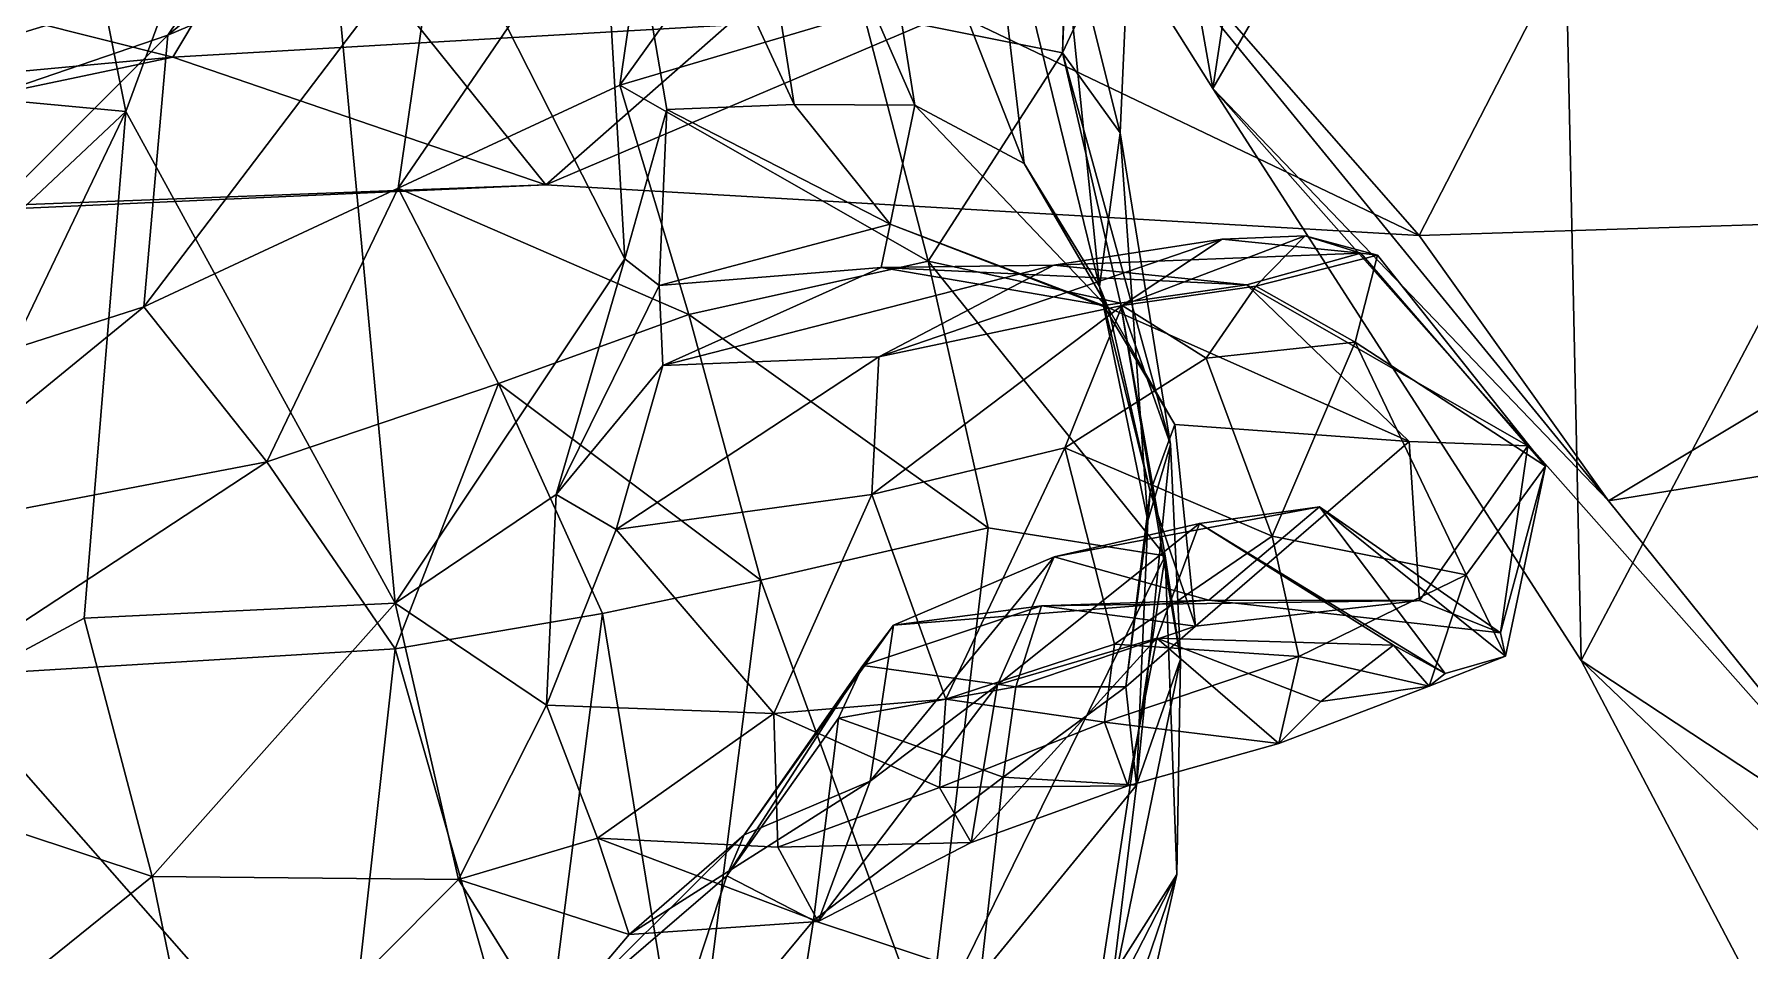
# Model space of a CAD drawing. Extents: x -0.63 to 0.63, y -0.8 to 0.34.
# Drawn here: x 0.0849 to 0.2978, y -0.4065 to -0.2928 of the extents above; entities that cross this region are included whole.
import ezdxf

# ---------------------------------------------------------------- set-up
doc = ezdxf.new("R2010")
doc.units = 0
doc.layers.add('BEAR_KDK$LWO', color=1, linetype='CONTINUOUS')

msp = doc.modelspace()

# ---------------------------------------------------------------- linework, layer by layer
at = {"layer": 'BEAR_KDK$LWO'}
for points in [[(0.21485, -0.20663, 1.62415), (0.24869, -0.18466, 1.55768), (0.23121, -0.29951, 1.65941)], [(0.24869, -0.18466, 1.55768), (0.27382, -0.22589, 1.51498), (0.23121, -0.29951, 1.65941)], [(0.31102, -0.30599, 1.46183), (0.27382, -0.22589, 1.51498), (0.40296, -0.20187, 1.50393)], [(0.23121, -0.29951, 1.65941), (0.20653, -0.26036, 1.71159), (0.21485, -0.20663, 1.62415)], [(0.08039, -0.2235, 2.48122), (0.03376, -0.29651, 2.51135), (0.09626, -0.30237, 2.50462)], [(0.09626, -0.30237, 2.50462), (0.11836, -0.24214, 2.46748), (0.08039, -0.2235, 2.48122)], [(0.27694, -0.37052, 1.57743), (0.23121, -0.29951, 1.65941), (0.27382, -0.22589, 1.51498)], [(0.27382, -0.22589, 1.51498), (0.31102, -0.30599, 1.46183), (0.27694, -0.37052, 1.57743)], [(0.22094, -0.27713, 2.30806), (0.21255, -0.29507, 2.26786), (0.21476, -0.23567, 2.26686)], [(0.21408, -0.24115, 2.23383), (0.21476, -0.23567, 2.26686), (0.21255, -0.29507, 2.26786)], [(0.11836, -0.24214, 2.46748), (0.09626, -0.30237, 2.50462), (0.1297, -0.3634, 2.50873)], [(0.15392, -0.2467, 2.44357), (0.11836, -0.24214, 2.46748), (0.15823, -0.32064, 2.47703)], [(0.11836, -0.24214, 2.46748), (0.1297, -0.3634, 2.50873), (0.15823, -0.32064, 2.47703)], [(0.21255, -0.29507, 2.26786), (0.18784, -0.29015, 2.22213), (0.21408, -0.24115, 2.23383)], [(0.15392, -0.2467, 2.44357), (0.15823, -0.32064, 2.47703), (0.16342, -0.30211, 2.45646)], [(0.17924, -0.3015, 2.43448), (0.15392, -0.2467, 2.44357), (0.16342, -0.30211, 2.45646)], [(0.17084, -0.24821, 2.41484), (0.15392, -0.2467, 2.44357), (0.17924, -0.3015, 2.43448)], [(0.15683, -0.24733, 2.07688), (0.13489, -0.27871, 2.12577), (0.10149, -0.29287, 2.10341)], [(0.10149, -0.29287, 2.10341), (0.12157, -0.26309, 2.0555), (0.15683, -0.24733, 2.07688)], [(0.17084, -0.24821, 2.41484), (0.17924, -0.3015, 2.43448), (0.19421, -0.30158, 2.41171)], [(0.18685, -0.25539, 2.39028), (0.17084, -0.24821, 2.41484), (0.19421, -0.30158, 2.41171)], [(0.15761, -0.29911, 2.18305), (0.16268, -0.26418, 2.14985), (0.19334, -0.24929, 2.18917)], [(0.18784, -0.29015, 2.22213), (0.15761, -0.29911, 2.18305), (0.19334, -0.24929, 2.18917)], [(0.19886, -0.29003, 1.93698), (0.25681, -0.31777, 1.85428), (0.2913, -0.25085, 1.94194)], [(0.2913, -0.25085, 1.94194), (0.25681, -0.31777, 1.85428), (0.33956, -0.31509, 1.83226)], [(0.34972, -0.25148, 1.89267), (0.2913, -0.25085, 1.94194), (0.33956, -0.31509, 1.83226)], [(0.2078, -0.30883, 2.38772), (0.18685, -0.25539, 2.39028), (0.19421, -0.30158, 2.41171)], [(0.20257, -0.26454, 2.36422), (0.18685, -0.25539, 2.39028), (0.2078, -0.30883, 2.38772)], [(0.12336, -0.28032, 1.70648), (0.20653, -0.26036, 1.71159), (0.14843, -0.31147, 1.81593)], [(0.25681, -0.31777, 1.85428), (0.14843, -0.31147, 1.81593), (0.20653, -0.26036, 1.71159)], [(0.20653, -0.26036, 1.71159), (0.23121, -0.29951, 1.65941), (0.28031, -0.35069, 1.79434)], [(0.28031, -0.35069, 1.79434), (0.25681, -0.31777, 1.85428), (0.20653, -0.26036, 1.71159)], [(0.12157, -0.26309, 2.0555), (0.10149, -0.29287, 2.10341), (0.0469, -0.31154, 2.06205)], [(0.0469, -0.31154, 2.06205), (0.04786, -0.28196, 2.0214), (0.12157, -0.26309, 2.0555)], [(0.04786, -0.28196, 2.0214), (0.10213, -0.2956, 1.9209), (0.12157, -0.26309, 2.0555)], [(0.10213, -0.2956, 1.9209), (0.19886, -0.29003, 1.93698), (0.12157, -0.26309, 2.0555)], [(0.16268, -0.26418, 2.14985), (0.15761, -0.29911, 2.18305), (0.13008, -0.31189, 2.15448)], [(0.13008, -0.31189, 2.15448), (0.13489, -0.27871, 2.12577), (0.16268, -0.26418, 2.14985)], [(0.20257, -0.26454, 2.36422), (0.2078, -0.30883, 2.38772), (0.21714, -0.32409, 2.36922)], [(0.21212, -0.27476, 2.34132), (0.20257, -0.26454, 2.36422), (0.21714, -0.32409, 2.36922)], [(0.21972, -0.30499, 2.33383), (0.21212, -0.27476, 2.34132), (0.21714, -0.32409, 2.36922)], [(0.22094, -0.27713, 2.30806), (0.21212, -0.27476, 2.34132), (0.21972, -0.30499, 2.33383)], [(0.13489, -0.27871, 2.12577), (0.13008, -0.31189, 2.15448), (0.09851, -0.32659, 2.12746)], [(0.09851, -0.32659, 2.12746), (0.10149, -0.29287, 2.10341), (0.13489, -0.27871, 2.12577)], [(0.21972, -0.30499, 2.33383), (0.21255, -0.29507, 2.26786), (0.22094, -0.27713, 2.30806)], [(0, -0.29269, 1.60371), (0.12336, -0.28032, 1.70648), (0, -0.31811, 1.68339)], [(0, -0.31811, 1.68339), (0.12336, -0.28032, 1.70648), (0.14843, -0.31147, 1.81593)], [(0, -0.30514, 1.91518), (0.10213, -0.2956, 1.9209), (0.04786, -0.28196, 2.0214)], [(0.10213, -0.2956, 1.9209), (0.14843, -0.31147, 1.81593), (0.19886, -0.29003, 1.93698)], [(0.14843, -0.31147, 1.81593), (0.25681, -0.31777, 1.85428), (0.19886, -0.29003, 1.93698)], [(0.15761, -0.29911, 2.18305), (0.18784, -0.29015, 2.22213), (0.19586, -0.32092, 2.22055)], [(0.19586, -0.32092, 2.22055), (0.18784, -0.29015, 2.22213), (0.21255, -0.29507, 2.26786)], [(0.05324, -0.34113, 2.08227), (0.0469, -0.31154, 2.06205), (0.10149, -0.29287, 2.10341)], [(0.10149, -0.29287, 2.10341), (0.09851, -0.32659, 2.12746), (0.05324, -0.34113, 2.08227)], [(0, -0.31708, 1.78521), (0.14843, -0.31147, 1.81593), (0.10213, -0.2956, 1.9209)], [(0, -0.30514, 1.91518), (0, -0.31708, 1.78521), (0.10213, -0.2956, 1.9209)], [(0.21255, -0.29507, 2.26786), (0.21975, -0.32616, 2.26504), (0.19586, -0.32092, 2.22055)], [(0.22595, -0.34371, 2.32364), (0.21255, -0.29507, 2.26786), (0.21972, -0.30499, 2.33383)], [(0.21975, -0.32616, 2.26504), (0.21255, -0.29507, 2.26786), (0.22595, -0.34371, 2.32364)], [(0.09626, -0.30237, 2.50462), (0.03376, -0.29651, 2.51135), (0.02178, -0.37237, 2.5177)], [(0.13008, -0.31189, 2.15448), (0.15761, -0.29911, 2.18305), (0.16615, -0.32756, 2.18224)], [(0.16615, -0.32756, 2.18224), (0.15761, -0.29911, 2.18305), (0.19586, -0.32092, 2.22055)], [(0.23121, -0.29951, 1.65941), (0.27694, -0.37052, 1.57743), (0.31815, -0.39768, 1.69958)], [(0.31815, -0.39768, 1.69958), (0.28031, -0.35069, 1.79434), (0.23121, -0.29951, 1.65941)], [(0.16247, -0.32396, 2.46611), (0.16342, -0.30211, 2.45646), (0.15823, -0.32064, 2.47703)], [(0.16247, -0.32396, 2.46611), (0.19114, -0.31636, 2.42244), (0.16342, -0.30211, 2.45646)], [(0.17924, -0.3015, 2.43448), (0.16342, -0.30211, 2.45646), (0.19114, -0.31636, 2.42244)], [(0.19114, -0.31636, 2.42244), (0.19421, -0.30158, 2.41171), (0.17924, -0.3015, 2.43448)], [(0.19114, -0.31636, 2.42244), (0.21826, -0.32682, 2.38347), (0.19421, -0.30158, 2.41171)], [(0.2078, -0.30883, 2.38772), (0.19421, -0.30158, 2.41171), (0.21826, -0.32682, 2.38347)], [(0.02178, -0.37237, 2.5177), (0.05745, -0.38336, 2.51902), (0.09626, -0.30237, 2.50462)], [(0.0911, -0.36526, 2.51835), (0.09626, -0.30237, 2.50462), (0.05745, -0.38336, 2.51902)], [(0.1297, -0.3634, 2.50873), (0.09626, -0.30237, 2.50462), (0.0911, -0.36526, 2.51835)], [(0.21714, -0.32409, 2.36922), (0.22313, -0.35317, 2.36311), (0.21972, -0.30499, 2.33383)], [(0.22595, -0.34371, 2.32364), (0.21972, -0.30499, 2.33383), (0.22313, -0.35317, 2.36311)], [(0.30635, -0.42648, 1.5431), (0.27694, -0.37052, 1.57743), (0.31102, -0.30599, 1.46183)], [(0.21826, -0.32682, 2.38347), (0.21714, -0.32409, 2.36922), (0.2078, -0.30883, 2.38772)], [(0, -0.31708, 1.78521), (0, -0.31811, 1.68339), (0.14843, -0.31147, 1.81593)], [(0.11378, -0.34584, 2.1233), (0.09851, -0.32659, 2.12746), (0.13008, -0.31189, 2.15448)], [(0.13008, -0.31189, 2.15448), (0.14252, -0.33614, 2.15152), (0.11378, -0.34584, 2.1233)], [(0.14252, -0.33614, 2.15152), (0.13008, -0.31189, 2.15448), (0.16615, -0.32756, 2.18224)], [(0.33956, -0.31509, 1.83226), (0.25681, -0.31777, 1.85428), (0.28031, -0.35069, 1.79434)], [(0.35399, -0.33869, 1.78734), (0.33956, -0.31509, 1.83226), (0.28031, -0.35069, 1.79434)], [(0.19003, -0.32172, 2.43023), (0.19114, -0.31636, 2.42244), (0.16247, -0.32396, 2.46611)], [(0.19003, -0.32172, 2.43023), (0.21763, -0.32646, 2.40784), (0.19114, -0.31636, 2.42244)], [(0.21763, -0.32646, 2.40784), (0.21826, -0.32682, 2.38347), (0.19114, -0.31636, 2.42244)], [(0.18975, -0.33282, 2.48831), (0.21994, -0.32645, 2.50413), (0.23238, -0.31822, 2.46919)], [(0.23238, -0.31822, 2.46919), (0.21148, -0.32142, 2.44639), (0.18975, -0.33282, 2.48831)], [(0.21148, -0.32142, 2.44639), (0.23238, -0.31822, 2.46919), (0.24958, -0.31993, 2.45671)], [(0.24265, -0.3178, 2.47943), (0.23238, -0.31822, 2.46919), (0.21994, -0.32645, 2.50413)], [(0.21994, -0.32645, 2.50413), (0.23653, -0.32404, 2.51107), (0.24265, -0.3178, 2.47943)], [(0.24265, -0.3178, 2.47943), (0.24958, -0.31993, 2.45671), (0.23238, -0.31822, 2.46919)], [(0.25164, -0.32021, 2.48852), (0.24265, -0.3178, 2.47943), (0.23653, -0.32404, 2.51107)], [(0.25164, -0.32021, 2.48852), (0.24958, -0.31993, 2.45671), (0.24265, -0.3178, 2.47943)], [(0.1497, -0.34992, 2.5012), (0.15823, -0.32064, 2.47703), (0.1297, -0.3634, 2.50873)], [(0.15823, -0.32064, 2.47703), (0.1497, -0.34992, 2.5012), (0.16247, -0.32396, 2.46611)], [(0.16292, -0.33387, 2.47171), (0.18975, -0.33282, 2.48831), (0.21148, -0.32142, 2.44639)], [(0.21148, -0.32142, 2.44639), (0.19003, -0.32172, 2.43023), (0.16292, -0.33387, 2.47171)], [(0.16615, -0.32756, 2.18224), (0.19586, -0.32092, 2.22055), (0.2033, -0.35404, 2.21257)], [(0.19003, -0.32172, 2.43023), (0.21148, -0.32142, 2.44639), (0.23544, -0.32389, 2.42845)], [(0.19586, -0.32092, 2.22055), (0.21975, -0.32616, 2.26504), (0.22531, -0.3575, 2.25772)], [(0.2033, -0.35404, 2.21257), (0.19586, -0.32092, 2.22055), (0.22531, -0.3575, 2.25772)], [(0.24958, -0.31993, 2.45671), (0.23544, -0.32389, 2.42845), (0.21148, -0.32142, 2.44639)], [(0.23544, -0.32389, 2.42845), (0.24958, -0.31993, 2.45671), (0.2703, -0.34386, 2.45632)], [(0.23653, -0.32404, 2.51107), (0.24888, -0.331, 2.52096), (0.25164, -0.32021, 2.48852)], [(0.2725, -0.34637, 2.49175), (0.25164, -0.32021, 2.48852), (0.24888, -0.331, 2.52096)], [(0.2725, -0.34637, 2.49175), (0.2703, -0.34386, 2.45632), (0.24958, -0.31993, 2.45671)], [(0.25164, -0.32021, 2.48852), (0.2725, -0.34637, 2.49175), (0.24958, -0.31993, 2.45671)], [(0.16292, -0.33387, 2.47171), (0.19003, -0.32172, 2.43023), (0.16247, -0.32396, 2.46611)], [(0.23544, -0.32389, 2.42845), (0.21763, -0.32646, 2.40784), (0.19003, -0.32172, 2.43023)], [(0.16292, -0.33387, 2.47171), (0.16247, -0.32396, 2.46611), (0.1497, -0.34992, 2.5012)], [(0.21714, -0.32409, 2.36922), (0.21826, -0.32682, 2.38347), (0.22342, -0.34958, 2.38321)], [(0.22342, -0.34958, 2.38321), (0.22313, -0.35317, 2.36311), (0.21714, -0.32409, 2.36922)], [(0.21763, -0.32646, 2.40784), (0.23544, -0.32389, 2.42845), (0.25558, -0.34331, 2.42986)], [(0.23038, -0.33297, 2.5266), (0.23653, -0.32404, 2.51107), (0.21994, -0.32645, 2.50413)], [(0.23038, -0.33297, 2.5266), (0.24888, -0.331, 2.52096), (0.23653, -0.32404, 2.51107)], [(0.2703, -0.34386, 2.45632), (0.25558, -0.34331, 2.42986), (0.23544, -0.32389, 2.42845)], [(0.06305, -0.35555, 2.08444), (0.05324, -0.34113, 2.08227), (0.09851, -0.32659, 2.12746)], [(0.09851, -0.32659, 2.12746), (0.11378, -0.34584, 2.1233), (0.06305, -0.35555, 2.08444)], [(0.14252, -0.33614, 2.15152), (0.16615, -0.32756, 2.18224), (0.1751, -0.36055, 2.17362)], [(0.1751, -0.36055, 2.17362), (0.16615, -0.32756, 2.18224), (0.2033, -0.35404, 2.21257)], [(0.18886, -0.3499, 2.52156), (0.21285, -0.3441, 2.53077), (0.21994, -0.32645, 2.50413)], [(0.21994, -0.32645, 2.50413), (0.18975, -0.33282, 2.48831), (0.18886, -0.3499, 2.52156)], [(0.21994, -0.32645, 2.50413), (0.21285, -0.3441, 2.53077), (0.23038, -0.33297, 2.5266)], [(0.21826, -0.32682, 2.38347), (0.21763, -0.32646, 2.40784), (0.22649, -0.34123, 2.4015)], [(0.25558, -0.34331, 2.42986), (0.22649, -0.34123, 2.4015), (0.21763, -0.32646, 2.40784)], [(0.22649, -0.34123, 2.4015), (0.22342, -0.34958, 2.38321), (0.21826, -0.32682, 2.38347)], [(0.22531, -0.3575, 2.25772), (0.21975, -0.32616, 2.26504), (0.22721, -0.37035, 2.31993)], [(0.22595, -0.34371, 2.32364), (0.22721, -0.37035, 2.31993), (0.21975, -0.32616, 2.26504)], [(0.23856, -0.35508, 2.54357), (0.24888, -0.331, 2.52096), (0.23038, -0.33297, 2.5266)], [(0.26266, -0.35987, 2.52717), (0.24888, -0.331, 2.52096), (0.23856, -0.35508, 2.54357)], [(0.24888, -0.331, 2.52096), (0.26266, -0.35987, 2.52717), (0.2725, -0.34637, 2.49175)], [(0.1497, -0.34992, 2.5012), (0.15715, -0.35426, 2.50773), (0.16292, -0.33387, 2.47171)], [(0.15715, -0.35426, 2.50773), (0.18886, -0.3499, 2.52156), (0.18975, -0.33282, 2.48831)], [(0.18975, -0.33282, 2.48831), (0.16292, -0.33387, 2.47171), (0.15715, -0.35426, 2.50773)], [(0.23856, -0.35508, 2.54357), (0.23038, -0.33297, 2.5266), (0.21285, -0.3441, 2.53077)], [(0.12969, -0.36905, 2.11346), (0.11378, -0.34584, 2.1233), (0.14252, -0.33614, 2.15152)], [(0.14252, -0.33614, 2.15152), (0.15543, -0.36468, 2.14177), (0.12969, -0.36905, 2.11346)], [(0.15543, -0.36468, 2.14177), (0.14252, -0.33614, 2.15152), (0.1751, -0.36055, 2.17362)], [(0.35399, -0.33869, 1.78734), (0.28031, -0.35069, 1.79434), (0.31815, -0.39768, 1.69958)], [(0.22342, -0.34958, 2.38321), (0.22649, -0.34123, 2.4015), (0.22905, -0.36623, 2.40997)], [(0.22905, -0.36623, 2.40997), (0.22649, -0.34123, 2.4015), (0.25558, -0.34331, 2.42986)], [(0.21285, -0.3441, 2.53077), (0.18886, -0.3499, 2.52156), (0.19806, -0.37529, 2.54408)], [(0.19806, -0.37529, 2.54408), (0.219, -0.36847, 2.54759), (0.21285, -0.3441, 2.53077)], [(0.21285, -0.3441, 2.53077), (0.219, -0.36847, 2.54759), (0.23856, -0.35508, 2.54357)], [(0.22313, -0.35317, 2.36311), (0.22175, -0.38598, 2.37614), (0.22595, -0.34371, 2.32364)], [(0.22721, -0.37035, 2.31993), (0.22595, -0.34371, 2.32364), (0.22175, -0.38598, 2.37614)], [(0.25688, -0.36307, 2.43878), (0.22905, -0.36623, 2.40997), (0.25558, -0.34331, 2.42986)], [(0.25688, -0.36307, 2.43878), (0.25558, -0.34331, 2.42986), (0.2703, -0.34386, 2.45632)], [(0.26693, -0.36708, 2.46768), (0.25688, -0.36307, 2.43878), (0.2703, -0.34386, 2.45632)], [(0.26693, -0.36708, 2.46768), (0.2703, -0.34386, 2.45632), (0.2725, -0.34637, 2.49175)], [(0.07317, -0.37249, 2.08342), (0.06305, -0.35555, 2.08444), (0.11378, -0.34584, 2.1233)], [(0.11378, -0.34584, 2.1233), (0.12969, -0.36905, 2.11346), (0.07317, -0.37249, 2.08342)], [(0.26753, -0.36995, 2.49187), (0.2725, -0.34637, 2.49175), (0.26266, -0.35987, 2.52717)], [(0.2725, -0.34637, 2.49175), (0.26753, -0.36995, 2.49187), (0.26693, -0.36708, 2.46768)], [(0.1297, -0.3634, 2.50873), (0.14851, -0.37603, 2.51708), (0.1497, -0.34992, 2.5012)], [(0.15715, -0.35426, 2.50773), (0.1497, -0.34992, 2.5012), (0.14851, -0.37603, 2.51708)], [(0.18886, -0.3499, 2.52156), (0.15715, -0.35426, 2.50773), (0.1767, -0.3771, 2.53548)], [(0.1767, -0.3771, 2.53548), (0.19806, -0.37529, 2.54408), (0.18886, -0.3499, 2.52156)], [(0.22905, -0.36623, 2.40997), (0.22042, -0.37377, 2.39217), (0.22342, -0.34958, 2.38321)], [(0.22313, -0.35317, 2.36311), (0.22342, -0.34958, 2.38321), (0.22042, -0.37377, 2.39217)], [(0.2115, -0.35763, 2.47528), (0.2307, -0.36302, 2.44782), (0.24443, -0.35143, 2.47542)], [(0.22954, -0.35349, 2.49674), (0.2115, -0.35763, 2.47528), (0.24443, -0.35143, 2.47542)], [(0.22042, -0.37377, 2.39217), (0.22175, -0.38598, 2.37614), (0.22313, -0.35317, 2.36311)], [(0.22954, -0.35349, 2.49674), (0.24443, -0.35143, 2.47542), (0.26004, -0.37211, 2.50372)], [(0.24443, -0.35143, 2.47542), (0.2307, -0.36302, 2.44782), (0.26693, -0.36708, 2.46768)], [(0.24443, -0.35143, 2.47542), (0.26693, -0.36708, 2.46768), (0.26753, -0.36995, 2.49187)], [(0.26004, -0.37211, 2.50372), (0.24443, -0.35143, 2.47542), (0.26753, -0.36995, 2.49187)], [(0.14851, -0.37603, 2.51708), (0.1767, -0.3771, 2.53548), (0.15715, -0.35426, 2.50773)], [(0.1751, -0.36055, 2.17362), (0.2033, -0.35404, 2.21257), (0.19584, -0.41748, 2.20829)], [(0.19584, -0.41748, 2.20829), (0.2033, -0.35404, 2.21257), (0.22531, -0.3575, 2.25772)], [(0.20448, -0.37353, 2.51318), (0.2115, -0.35763, 2.47528), (0.22954, -0.35349, 2.49674)], [(0.22954, -0.35349, 2.49674), (0.22424, -0.36773, 2.52235), (0.20448, -0.37353, 2.51318)], [(0.24189, -0.36999, 2.54301), (0.23856, -0.35508, 2.54357), (0.219, -0.36847, 2.54759)], [(0.22424, -0.36773, 2.52235), (0.22954, -0.35349, 2.49674), (0.25365, -0.3686, 2.51403)], [(0.25365, -0.3686, 2.51403), (0.22954, -0.35349, 2.49674), (0.26004, -0.37211, 2.50372)], [(0.23856, -0.35508, 2.54357), (0.24189, -0.36999, 2.54301), (0.26266, -0.35987, 2.52717)], [(0.18867, -0.38547, 2.50159), (0.19155, -0.3661, 2.45541), (0.2115, -0.35763, 2.47528)], [(0.2115, -0.35763, 2.47528), (0.20448, -0.37353, 2.51318), (0.18867, -0.38547, 2.50159)], [(0.2115, -0.35763, 2.47528), (0.19155, -0.3661, 2.45541), (0.2307, -0.36302, 2.44782)], [(0.22531, -0.3575, 2.25772), (0.21689, -0.41259, 2.26239), (0.19584, -0.41748, 2.20829)], [(0.21689, -0.41259, 2.26239), (0.22531, -0.3575, 2.25772), (0.22673, -0.39709, 2.31184)], [(0.22721, -0.37035, 2.31993), (0.22673, -0.39709, 2.31184), (0.22531, -0.3575, 2.25772)], [(0.15543, -0.36468, 2.14177), (0.1751, -0.36055, 2.17362), (0.16619, -0.43037, 2.15934)], [(0.16619, -0.43037, 2.15934), (0.1751, -0.36055, 2.17362), (0.19584, -0.41748, 2.20829)], [(0.25807, -0.37371, 2.52039), (0.26266, -0.35987, 2.52717), (0.24189, -0.36999, 2.54301)], [(0.26266, -0.35987, 2.52717), (0.25807, -0.37371, 2.52039), (0.26753, -0.36995, 2.49187)], [(0.1297, -0.3634, 2.50873), (0.0911, -0.36526, 2.51835), (0.09953, -0.39733, 2.52168)], [(0.13756, -0.39768, 2.52065), (0.1297, -0.3634, 2.50873), (0.09953, -0.39733, 2.52168)], [(0.14851, -0.37603, 2.51708), (0.1297, -0.3634, 2.50873), (0.13756, -0.39768, 2.52065)], [(0.18778, -0.37113, 2.45029), (0.20674, -0.37377, 2.417), (0.20993, -0.36371, 2.42681)], [(0.19155, -0.3661, 2.45541), (0.18778, -0.37113, 2.45029), (0.20993, -0.36371, 2.42681)], [(0.19155, -0.3661, 2.45541), (0.20993, -0.36371, 2.42681), (0.2307, -0.36302, 2.44782)], [(0.20993, -0.36371, 2.42681), (0.20674, -0.37377, 2.417), (0.22905, -0.36623, 2.40997)], [(0.2307, -0.36302, 2.44782), (0.20993, -0.36371, 2.42681), (0.25688, -0.36307, 2.43878)], [(0.20993, -0.36371, 2.42681), (0.22905, -0.36623, 2.40997), (0.25688, -0.36307, 2.43878)], [(0.2307, -0.36302, 2.44782), (0.25688, -0.36307, 2.43878), (0.26693, -0.36708, 2.46768)], [(0.09953, -0.39733, 2.52168), (0.0911, -0.36526, 2.51835), (0.05745, -0.38336, 2.51902)], [(0.12969, -0.36905, 2.11346), (0.15543, -0.36468, 2.14177), (0.14709, -0.42996, 2.13251)], [(0.14709, -0.42996, 2.13251), (0.15543, -0.36468, 2.14177), (0.16619, -0.43037, 2.15934)], [(0.17305, -0.39216, 2.48848), (0.18778, -0.37113, 2.45029), (0.19155, -0.3661, 2.45541)], [(0.19155, -0.3661, 2.45541), (0.18867, -0.38547, 2.50159), (0.17305, -0.39216, 2.48848)], [(0.20674, -0.37377, 2.417), (0.22042, -0.37377, 2.39217), (0.22905, -0.36623, 2.40997)], [(0.20119, -0.39308, 2.53546), (0.20448, -0.37353, 2.51318), (0.22424, -0.36773, 2.52235)], [(0.22424, -0.36773, 2.52235), (0.22067, -0.38608, 2.5398), (0.20119, -0.39308, 2.53546)], [(0.22067, -0.38608, 2.5398), (0.22424, -0.36773, 2.52235), (0.2394, -0.38081, 2.53572)], [(0.22424, -0.36773, 2.52235), (0.24461, -0.37561, 2.52592), (0.2394, -0.38081, 2.53572)], [(0.25365, -0.3686, 2.51403), (0.24461, -0.37561, 2.52592), (0.22424, -0.36773, 2.52235)], [(0.07317, -0.37249, 2.08342), (0.12969, -0.36905, 2.11346), (0.12305, -0.42928, 2.11039)], [(0.12305, -0.42928, 2.11039), (0.12969, -0.36905, 2.11346), (0.14709, -0.42996, 2.13251)], [(0.219, -0.36847, 2.54759), (0.19806, -0.37529, 2.54408), (0.21776, -0.37818, 2.54856)], [(0.219, -0.36847, 2.54759), (0.21776, -0.37818, 2.54856), (0.24189, -0.36999, 2.54301)], [(0.2394, -0.38081, 2.53572), (0.24189, -0.36999, 2.54301), (0.21776, -0.37818, 2.54856)], [(0.22673, -0.39709, 2.31184), (0.22721, -0.37035, 2.31993), (0.21836, -0.41339, 2.37332)], [(0.22175, -0.38598, 2.37614), (0.21836, -0.41339, 2.37332), (0.22721, -0.37035, 2.31993)], [(0.24189, -0.36999, 2.54301), (0.2394, -0.38081, 2.53572), (0.25807, -0.37371, 2.52039)], [(0.25365, -0.3686, 2.51403), (0.25807, -0.37371, 2.52039), (0.24461, -0.37561, 2.52592)], [(0.25807, -0.37371, 2.52039), (0.25365, -0.3686, 2.51403), (0.26004, -0.37211, 2.50372)], [(0.25807, -0.37371, 2.52039), (0.26004, -0.37211, 2.50372), (0.26753, -0.36995, 2.49187)], [(0.0691, -0.43272, 2.09071), (0.07317, -0.37249, 2.08342), (0.12305, -0.42928, 2.11039)], [(0.17089, -0.39723, 2.47547), (0.18476, -0.37766, 2.44652), (0.18778, -0.37113, 2.45029)], [(0.18778, -0.37113, 2.45029), (0.17305, -0.39216, 2.48848), (0.17089, -0.39723, 2.47547)], [(0.18778, -0.37113, 2.45029), (0.18476, -0.37766, 2.44652), (0.20674, -0.37377, 2.417)], [(0.27694, -0.37052, 1.57743), (0.30635, -0.42648, 1.5431), (0.33616, -0.42718, 1.65939)], [(0.33616, -0.42718, 1.65939), (0.31815, -0.39768, 1.69958), (0.27694, -0.37052, 1.57743)], [(0.18221, -0.40291, 2.52688), (0.18867, -0.38547, 2.50159), (0.20448, -0.37353, 2.51318)], [(0.20448, -0.37353, 2.51318), (0.20119, -0.39308, 2.53546), (0.18221, -0.40291, 2.52688)], [(0.18476, -0.37766, 2.44652), (0.20517, -0.38497, 2.41311), (0.20674, -0.37377, 2.417)], [(0.20517, -0.38497, 2.41311), (0.22175, -0.38598, 2.37614), (0.22042, -0.37377, 2.39217)], [(0.20674, -0.37377, 2.417), (0.20517, -0.38497, 2.41311), (0.22042, -0.37377, 2.39217)], [(0.24461, -0.37561, 2.52592), (0.25807, -0.37371, 2.52039), (0.2394, -0.38081, 2.53572)], [(0.15484, -0.39254, 2.52218), (0.14851, -0.37603, 2.51708), (0.13756, -0.39768, 2.52065)], [(0.1767, -0.3771, 2.53548), (0.14851, -0.37603, 2.51708), (0.15484, -0.39254, 2.52218)], [(0.19806, -0.37529, 2.54408), (0.1767, -0.3771, 2.53548), (0.19728, -0.38628, 2.5444)], [(0.19806, -0.37529, 2.54408), (0.19728, -0.38628, 2.5444), (0.21776, -0.37818, 2.54856)], [(0.17719, -0.39366, 2.53766), (0.1767, -0.3771, 2.53548), (0.15484, -0.39254, 2.52218)], [(0.18163, -0.40278, 2.44789), (0.18476, -0.37766, 2.44652), (0.17089, -0.39723, 2.47547)], [(0.1767, -0.3771, 2.53548), (0.17719, -0.39366, 2.53766), (0.19728, -0.38628, 2.5444)], [(0.20517, -0.38497, 2.41311), (0.18476, -0.37766, 2.44652), (0.18163, -0.40278, 2.44789)], [(0.21776, -0.37818, 2.54856), (0.19728, -0.38628, 2.5444), (0.22067, -0.38608, 2.5398)], [(0.21776, -0.37818, 2.54856), (0.22067, -0.38608, 2.5398), (0.2394, -0.38081, 2.53572)], [(0.09953, -0.39733, 2.52168), (0.05745, -0.38336, 2.51902), (0.05609, -0.43232, 2.51726)], [(0.18163, -0.40278, 2.44789), (0.20236, -0.40963, 2.41329), (0.20517, -0.38497, 2.41311)], [(0.22175, -0.38598, 2.37614), (0.20517, -0.38497, 2.41311), (0.20236, -0.40963, 2.41329)], [(0.15876, -0.40451, 2.51381), (0.17305, -0.39216, 2.48848), (0.18867, -0.38547, 2.50159)], [(0.18867, -0.38547, 2.50159), (0.18221, -0.40291, 2.52688), (0.15876, -0.40451, 2.51381)], [(0.19728, -0.38628, 2.5444), (0.17719, -0.39366, 2.53766), (0.20119, -0.39308, 2.53546)], [(0.19728, -0.38628, 2.5444), (0.20119, -0.39308, 2.53546), (0.22067, -0.38608, 2.5398)], [(0.20236, -0.40963, 2.41329), (0.21836, -0.41339, 2.37332), (0.22175, -0.38598, 2.37614)], [(0.15876, -0.40451, 2.51381), (0.15484, -0.39254, 2.52218), (0.13756, -0.39768, 2.52065)], [(0.14899, -0.41605, 2.50261), (0.17089, -0.39723, 2.47547), (0.17305, -0.39216, 2.48848)], [(0.17305, -0.39216, 2.48848), (0.15876, -0.40451, 2.51381), (0.14899, -0.41605, 2.50261)], [(0.15484, -0.39254, 2.52218), (0.15876, -0.40451, 2.51381), (0.18221, -0.40291, 2.52688)], [(0.18221, -0.40291, 2.52688), (0.17719, -0.39366, 2.53766), (0.15484, -0.39254, 2.52218)], [(0.17719, -0.39366, 2.53766), (0.18221, -0.40291, 2.52688), (0.20119, -0.39308, 2.53546)], [(0.10614, -0.42926, 2.52092), (0.09953, -0.39733, 2.52168), (0.05609, -0.43232, 2.51726)], [(0.13756, -0.39768, 2.52065), (0.09953, -0.39733, 2.52168), (0.10614, -0.42926, 2.52092)], [(0.14899, -0.41605, 2.50261), (0.13756, -0.39768, 2.52065), (0.10614, -0.42926, 2.52092)], [(0.13756, -0.39768, 2.52065), (0.14899, -0.41605, 2.50261), (0.15876, -0.40451, 2.51381)], [(0.16081, -0.42785, 2.48043), (0.17089, -0.39723, 2.47547), (0.14899, -0.41605, 2.50261)], [(0.17089, -0.39723, 2.47547), (0.16081, -0.42785, 2.48043), (0.18163, -0.40278, 2.44789)], [(0.21836, -0.41339, 2.37332), (0.21298, -0.43739, 2.36582), (0.22673, -0.39709, 2.31184)], [(0.21725, -0.43907, 2.30482), (0.22673, -0.39709, 2.31184), (0.21298, -0.43739, 2.36582)], [(0.22673, -0.39709, 2.31184), (0.21725, -0.43907, 2.30482), (0.21689, -0.41259, 2.26239)], [(0.17572, -0.44056, 2.44966), (0.18163, -0.40278, 2.44789), (0.16081, -0.42785, 2.48043)], [(0.20236, -0.40963, 2.41329), (0.18163, -0.40278, 2.44789), (0.17572, -0.44056, 2.44966)]]:
    msp.add_3dface(points, dxfattribs=at)

doc.saveas('drawing.dxf')
